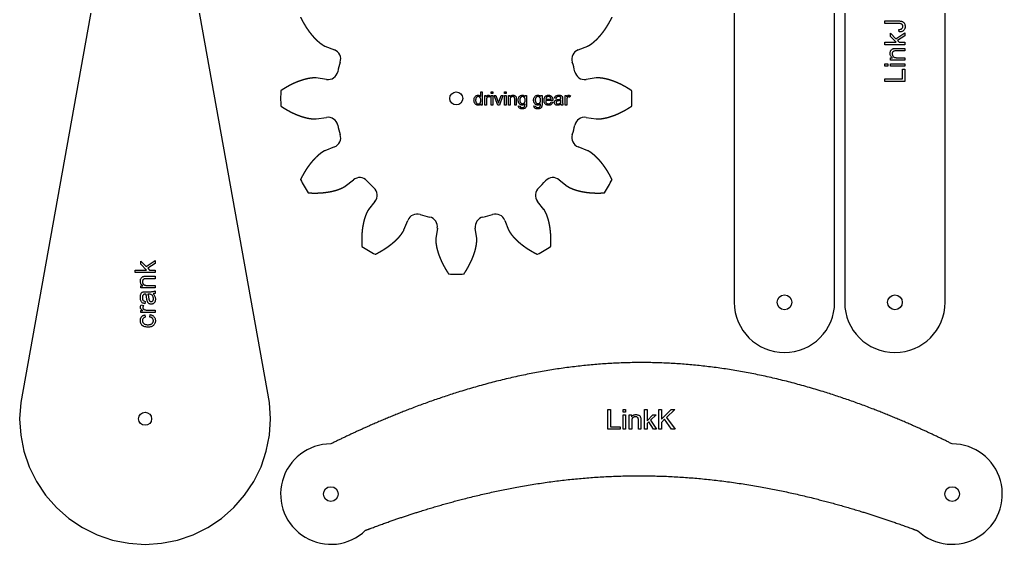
# Model space of a CAD drawing. Header units: millimetres. Extents: x 18 to 1165, y 18 to 1178.
# Drawn here: x 18 to 605, y 294 to 607 of the extents above; entities that cross this region are included whole.
import ezdxf

# ---------------------------------------------------------------- set-up
doc = ezdxf.new("R2010")
doc.units = ezdxf.units.MM
doc.layers.add('cut', color=5, linetype='Continuous', true_color=0x0000ff)
doc.layers.add('line engraving', color=1, linetype='Continuous', true_color=0xff0000)

msp = doc.modelspace()

# ---------------------------------------------------------------- linework, layer by layer
at = {"layer": 'cut', "color": 5, "true_color": 0x0000ff}
for p, q in [((200.42, 591.67), (206.14, 589.39)), ((351.86, 589.39), (357.58, 591.67)), ((201.41, 571.73), (195.31, 572.62)), ((362.69, 572.62), (356.59, 571.73)), ((195.31, 548.19), (201.41, 549.08)), ((356.59, 549.08), (362.69, 548.19)), ((206.14, 531.42), (200.42, 529.14)), ((357.58, 529.14), (351.86, 531.42)), ((212.64, 507.98), (217.47, 511.8)), ((340.53, 511.8), (345.36, 507.98)), ((230.39, 498.87), (226.58, 494.04)), ((331.42, 494.04), (327.61, 498.87)), ((247.74, 481.82), (250.01, 487.54)), ((267.67, 482.81), (266.78, 476.72)), ((291.22, 476.72), (290.33, 482.81)), ((307.99, 487.54), (310.26, 481.82))]:
    msp.add_line(p, q, dxfattribs=at)
for points in [[(445.17, 773.38), (445.17, 438.58, 1), (505.17, 438.58), (505.17, 773.38, 1)], [(511.17, 738.58), (511.17, 438.58, 1), (571.17, 438.58), (571.17, 738.58, 1)]]:
    msp.add_lwpolyline(points, format="xyb", close=True, dxfattribs=at)
msp.add_lwpolyline([(75, 693), (18.64, 378.79), (18, 369), (18.64, 359.21), (20.56, 349.59), (23.71, 340.3), (28.05, 331.5), (33.5, 323.34), (39.97, 315.97), (47.34, 309.5), (55.5, 304.05), (64.3, 299.71), (73.59, 296.56), (83.21, 294.64), (93, 294), (102.79, 294.64), (112.41, 296.56), (121.7, 299.71), (130.5, 304.05), (138.66, 309.5), (146.03, 315.97), (152.5, 323.34), (157.95, 331.5), (162.29, 340.3), (165.44, 349.59), (167.36, 359.21), (168, 369), (167.36, 378.79), (111, 693)], dxfattribs=at)
for centre, radius in [((279, 560.41), 3.9), ((475.17, 438.58), 4.4), ((541.17, 438.58), 4.4), ((93, 369), 3.9), ((204, 324), 4.4), ((575.4, 324), 4.4)]:
    msp.add_circle(centre, radius, dxfattribs=at)
for centre, radius, start, end in [((203.92, 583.82), 6, -17.31832, 68.30621), ((354.08, 583.82), 6, 111.69379, -162.68168), ((279, 560.41), 72.64, 162.68168, 167.31832), ((279, 560.41), 72.64, 12.68168, 17.31832), ((202.27, 577.67), 6, -98.30621, -12.68168), ((355.73, 577.67), 6, -167.31832, -81.69379), ((279, 560.41), 105, 177.50669, -177.50669), ((279, 560.41), 105, -2.49331, 2.49331), ((202.27, 543.14), 6, 12.68168, 98.30621), ((355.73, 543.14), 6, 81.69379, 167.31832), ((279, 560.41), 72.64, -167.31832, -162.68168), ((279, 560.41), 72.64, -17.31832, -12.68168), ((203.92, 536.99), 6, -68.30621, 17.31832), ((354.08, 536.99), 6, 162.68168, -111.69379), ((279, 560.41), 105, -152.49331, -147.50669), ((221.19, 507.09), 6, 42.68168, 128.30621), ((279, 560.41), 72.64, -137.31832, -132.68168), ((279, 560.41), 72.64, -47.31832, -42.68168), ((336.81, 507.09), 6, 51.69379, 137.31832), ((279, 560.41), 105, -32.49331, -27.50669), ((225.68, 502.59), 6, -38.30621, 47.31832), ((332.32, 502.59), 6, 132.68168, -141.69379), ((255.59, 485.33), 6, 72.68168, 158.30621), ((279, 560.41), 72.64, -107.31832, -102.68168), ((261.73, 483.68), 6, -8.30621, 77.31832), ((296.27, 483.68), 6, 102.68168, -171.69379), ((279, 560.41), 72.64, -77.31832, -72.68168), ((302.41, 485.33), 6, 21.69379, 107.31832), ((279, 560.41), 105, -122.49331, -117.50669), ((279, 560.41), 105, -62.49331, -57.50669), ((279, 560.41), 105, -92.49331, -87.50669), ((204, 324), 30, 90, -46.11126), ((575.4, 324), 30, -132.93898, 90)]:
    msp.add_arc(centre, radius, start, end, dxfattribs=at)
for points in [[(185.87, 608.9), (185.9, 608.84), (185.96, 608.71), (186.06, 608.52), (186.18, 608.27), (186.34, 607.96), (186.5, 607.65), (186.66, 607.34), (186.82, 607.04), (186.99, 606.73), (187.15, 606.43), (187.32, 606.13), (187.49, 605.83), (187.66, 605.53), (187.83, 605.23), (188, 604.94), (188.18, 604.64), (188.35, 604.35), (188.53, 604.06), (188.71, 603.77), (188.89, 603.48), (189.07, 603.2), (189.25, 602.91), (189.44, 602.63), (189.63, 602.35), (189.81, 602.07), (190, 601.8), (190.19, 601.52), (190.39, 601.25), (190.58, 600.98), (190.77, 600.71), (190.97, 600.44), (191.17, 600.18), (191.37, 599.91), (191.57, 599.65), (191.77, 599.39), (191.98, 599.13), (192.18, 598.88), (192.39, 598.63), (192.6, 598.37), (192.81, 598.13), (193.02, 597.88), (193.23, 597.63), (193.45, 597.39), (193.66, 597.15), (193.88, 596.91), (194.1, 596.68), (194.32, 596.45), (194.54, 596.22), (194.77, 595.99), (194.99, 595.76), (195.22, 595.54), (195.45, 595.32), (195.68, 595.1), (195.91, 594.89), (196.14, 594.68), (196.38, 594.47), (196.61, 594.26), (196.85, 594.06), (197.09, 593.86), (197.33, 593.66), (197.58, 593.47), (197.83, 593.28), (198.07, 593.1), (198.33, 592.92), (198.58, 592.75), (198.83, 592.57), (199.09, 592.4), (199.34, 592.23), (199.6, 592.07), (199.87, 591.92), (200.08, 591.81), (200.25, 591.74), (200.36, 591.69), (200.42, 591.67)], [(357.58, 591.67), (357.64, 591.69), (357.75, 591.74), (357.92, 591.81), (358.13, 591.92), (358.4, 592.07), (358.66, 592.23), (358.91, 592.4), (359.17, 592.57), (359.42, 592.75), (359.67, 592.92), (359.93, 593.1), (360.17, 593.28), (360.42, 593.47), (360.67, 593.66), (360.91, 593.86), (361.15, 594.06), (361.39, 594.26), (361.62, 594.47), (361.86, 594.68), (362.09, 594.89), (362.32, 595.1), (362.55, 595.32), (362.78, 595.54), (363.01, 595.76), (363.23, 595.99), (363.46, 596.22), (363.68, 596.45), (363.9, 596.68), (364.12, 596.91), (364.34, 597.15), (364.55, 597.39), (364.77, 597.63), (364.98, 597.88), (365.19, 598.13), (365.4, 598.37), (365.61, 598.63), (365.82, 598.88), (366.02, 599.13), (366.23, 599.39), (366.43, 599.65), (366.63, 599.91), (366.83, 600.18), (367.03, 600.44), (367.23, 600.71), (367.42, 600.98), (367.61, 601.25), (367.81, 601.52), (368, 601.8), (368.19, 602.07), (368.37, 602.35), (368.56, 602.63), (368.75, 602.91), (368.93, 603.2), (369.11, 603.48), (369.29, 603.77), (369.47, 604.06), (369.65, 604.35), (369.82, 604.64), (370, 604.94), (370.17, 605.23), (370.34, 605.53), (370.51, 605.83), (370.68, 606.13), (370.85, 606.43), (371.01, 606.73), (371.18, 607.04), (371.34, 607.34), (371.5, 607.65), (371.66, 607.96), (371.82, 608.27), (371.94, 608.52), (372.04, 608.71), (372.1, 608.84), (372.13, 608.9)], [(195.31, 572.62), (195.25, 572.63), (195.13, 572.65), (194.95, 572.66), (194.71, 572.68), (194.41, 572.68), (194.1, 572.67), (193.8, 572.65), (193.49, 572.63), (193.18, 572.61), (192.88, 572.58), (192.57, 572.55), (192.26, 572.52), (191.96, 572.48), (191.65, 572.44), (191.34, 572.39), (191.03, 572.33), (190.72, 572.28), (190.42, 572.22), (190.11, 572.15), (189.8, 572.09), (189.49, 572.02), (189.18, 571.95), (188.88, 571.87), (188.57, 571.79), (188.26, 571.71), (187.95, 571.62), (187.64, 571.53), (187.34, 571.44), (187.03, 571.35), (186.72, 571.25), (186.42, 571.15), (186.11, 571.05), (185.8, 570.94), (185.49, 570.84), (185.19, 570.72), (184.88, 570.61), (184.58, 570.5), (184.27, 570.38), (183.97, 570.26), (183.66, 570.13), (183.36, 570.01), (183.05, 569.88), (182.75, 569.75), (182.44, 569.61), (182.14, 569.48), (181.84, 569.34), (181.53, 569.2), (181.23, 569.06), (180.93, 568.91), (180.63, 568.77), (180.33, 568.62), (180.02, 568.46), (179.72, 568.31), (179.42, 568.15), (179.12, 568), (178.82, 567.83), (178.52, 567.67), (178.23, 567.51), (177.93, 567.34), (177.63, 567.17), (177.33, 567), (177.04, 566.82), (176.74, 566.65), (176.45, 566.47), (176.15, 566.29), (175.86, 566.11), (175.56, 565.92), (175.27, 565.74), (174.97, 565.55), (174.68, 565.36), (174.45, 565.21), (174.27, 565.09), (174.16, 565.01), (174.1, 564.97)], [(383.9, 564.97), (383.84, 565.01), (383.73, 565.09), (383.55, 565.21), (383.32, 565.36), (383.03, 565.55), (382.73, 565.74), (382.44, 565.92), (382.14, 566.11), (381.85, 566.29), (381.55, 566.47), (381.26, 566.65), (380.96, 566.82), (380.67, 567), (380.37, 567.17), (380.07, 567.34), (379.77, 567.51), (379.48, 567.67), (379.18, 567.83), (378.88, 568), (378.58, 568.15), (378.28, 568.31), (377.98, 568.46), (377.67, 568.62), (377.37, 568.77), (377.07, 568.91), (376.77, 569.06), (376.47, 569.2), (376.16, 569.34), (375.86, 569.48), (375.56, 569.61), (375.25, 569.75), (374.95, 569.88), (374.64, 570.01), (374.34, 570.13), (374.03, 570.26), (373.73, 570.38), (373.42, 570.5), (373.12, 570.61), (372.81, 570.72), (372.51, 570.84), (372.2, 570.94), (371.89, 571.05), (371.58, 571.15), (371.28, 571.25), (370.97, 571.35), (370.66, 571.44), (370.36, 571.53), (370.05, 571.62), (369.74, 571.71), (369.43, 571.79), (369.12, 571.87), (368.82, 571.95), (368.51, 572.02), (368.2, 572.09), (367.89, 572.15), (367.58, 572.22), (367.28, 572.28), (366.97, 572.33), (366.66, 572.39), (366.35, 572.44), (366.04, 572.48), (365.74, 572.52), (365.43, 572.55), (365.12, 572.58), (364.82, 572.61), (364.51, 572.63), (364.2, 572.65), (363.9, 572.67), (363.59, 572.68), (363.29, 572.68), (363.05, 572.66), (362.87, 572.65), (362.75, 572.63), (362.69, 572.62)], [(174.1, 555.84), (174.16, 555.8), (174.27, 555.72), (174.45, 555.6), (174.68, 555.45), (174.97, 555.26), (175.27, 555.07), (175.56, 554.89), (175.86, 554.7), (176.15, 554.52), (176.45, 554.34), (176.74, 554.16), (177.04, 553.99), (177.33, 553.81), (177.63, 553.64), (177.93, 553.47), (178.23, 553.3), (178.52, 553.14), (178.82, 552.98), (179.12, 552.82), (179.42, 552.66), (179.72, 552.5), (180.02, 552.35), (180.33, 552.19), (180.63, 552.04), (180.93, 551.9), (181.23, 551.75), (181.53, 551.61), (181.84, 551.47), (182.14, 551.33), (182.44, 551.2), (182.75, 551.06), (183.05, 550.93), (183.36, 550.8), (183.66, 550.68), (183.97, 550.55), (184.27, 550.43), (184.58, 550.31), (184.88, 550.2), (185.19, 550.09), (185.49, 549.98), (185.8, 549.87), (186.11, 549.76), (186.42, 549.66), (186.72, 549.56), (187.03, 549.46), (187.34, 549.37), (187.64, 549.28), (187.95, 549.19), (188.26, 549.1), (188.57, 549.02), (188.88, 548.94), (189.18, 548.87), (189.49, 548.79), (189.8, 548.72), (190.11, 548.66), (190.42, 548.59), (190.72, 548.53), (191.03, 548.48), (191.34, 548.42), (191.65, 548.37), (191.96, 548.33), (192.26, 548.29), (192.57, 548.26), (192.88, 548.23), (193.18, 548.2), (193.49, 548.18), (193.8, 548.16), (194.1, 548.14), (194.41, 548.13), (194.71, 548.13), (194.95, 548.15), (195.13, 548.16), (195.25, 548.18), (195.31, 548.19)], [(362.69, 548.19), (362.75, 548.18), (362.87, 548.16), (363.05, 548.15), (363.29, 548.13), (363.59, 548.13), (363.9, 548.14), (364.2, 548.16), (364.51, 548.18), (364.82, 548.2), (365.12, 548.23), (365.43, 548.26), (365.74, 548.29), (366.04, 548.33), (366.35, 548.37), (366.66, 548.42), (366.97, 548.48), (367.28, 548.53), (367.58, 548.59), (367.89, 548.66), (368.2, 548.72), (368.51, 548.79), (368.82, 548.87), (369.12, 548.94), (369.43, 549.02), (369.74, 549.1), (370.05, 549.19), (370.36, 549.28), (370.66, 549.37), (370.97, 549.46), (371.28, 549.56), (371.58, 549.66), (371.89, 549.76), (372.2, 549.87), (372.51, 549.98), (372.81, 550.09), (373.12, 550.2), (373.42, 550.31), (373.73, 550.43), (374.03, 550.55), (374.34, 550.68), (374.64, 550.8), (374.95, 550.93), (375.25, 551.06), (375.56, 551.2), (375.86, 551.33), (376.16, 551.47), (376.47, 551.61), (376.77, 551.75), (377.07, 551.9), (377.37, 552.04), (377.67, 552.19), (377.98, 552.35), (378.28, 552.5), (378.58, 552.66), (378.88, 552.82), (379.18, 552.98), (379.48, 553.14), (379.77, 553.3), (380.07, 553.47), (380.37, 553.64), (380.67, 553.81), (380.96, 553.99), (381.26, 554.16), (381.55, 554.34), (381.85, 554.52), (382.14, 554.7), (382.44, 554.89), (382.73, 555.07), (383.03, 555.26), (383.32, 555.45), (383.55, 555.6), (383.73, 555.72), (383.84, 555.8), (383.9, 555.84)], [(200.42, 529.14), (200.36, 529.12), (200.25, 529.07), (200.08, 529), (199.87, 528.89), (199.6, 528.74), (199.34, 528.58), (199.09, 528.41), (198.83, 528.24), (198.58, 528.06), (198.33, 527.89), (198.07, 527.71), (197.83, 527.53), (197.58, 527.34), (197.33, 527.15), (197.09, 526.95), (196.85, 526.75), (196.61, 526.55), (196.38, 526.34), (196.14, 526.13), (195.91, 525.92), (195.68, 525.71), (195.45, 525.49), (195.22, 525.27), (194.99, 525.05), (194.77, 524.82), (194.54, 524.59), (194.32, 524.36), (194.1, 524.13), (193.88, 523.9), (193.66, 523.66), (193.45, 523.42), (193.23, 523.18), (193.02, 522.93), (192.81, 522.69), (192.6, 522.44), (192.39, 522.19), (192.18, 521.93), (191.98, 521.68), (191.77, 521.42), (191.57, 521.16), (191.37, 520.9), (191.17, 520.63), (190.97, 520.37), (190.77, 520.1), (190.58, 519.83), (190.39, 519.56), (190.19, 519.29), (190, 519.01), (189.81, 518.74), (189.63, 518.46), (189.44, 518.18), (189.25, 517.9), (189.07, 517.61), (188.89, 517.33), (188.71, 517.04), (188.53, 516.75), (188.35, 516.46), (188.18, 516.17), (188, 515.87), (187.83, 515.58), (187.66, 515.28), (187.49, 514.98), (187.32, 514.68), (187.15, 514.38), (186.99, 514.08), (186.82, 513.77), (186.66, 513.47), (186.5, 513.16), (186.34, 512.85), (186.18, 512.54), (186.06, 512.29), (185.96, 512.1), (185.9, 511.97), (185.87, 511.91)], [(372.13, 511.91), (372.1, 511.97), (372.04, 512.1), (371.94, 512.29), (371.82, 512.54), (371.66, 512.85), (371.5, 513.16), (371.34, 513.47), (371.18, 513.77), (371.01, 514.08), (370.85, 514.38), (370.68, 514.68), (370.51, 514.98), (370.34, 515.28), (370.17, 515.58), (370, 515.87), (369.82, 516.17), (369.65, 516.46), (369.47, 516.75), (369.29, 517.04), (369.11, 517.33), (368.93, 517.61), (368.75, 517.9), (368.56, 518.18), (368.37, 518.46), (368.19, 518.74), (368, 519.01), (367.81, 519.29), (367.61, 519.56), (367.42, 519.83), (367.23, 520.1), (367.03, 520.37), (366.83, 520.63), (366.63, 520.9), (366.43, 521.16), (366.23, 521.42), (366.02, 521.68), (365.82, 521.93), (365.61, 522.19), (365.4, 522.44), (365.19, 522.69), (364.98, 522.93), (364.77, 523.18), (364.55, 523.42), (364.34, 523.66), (364.12, 523.9), (363.9, 524.13), (363.68, 524.36), (363.46, 524.59), (363.23, 524.82), (363.01, 525.05), (362.78, 525.27), (362.55, 525.49), (362.32, 525.71), (362.09, 525.92), (361.86, 526.13), (361.62, 526.34), (361.39, 526.55), (361.15, 526.75), (360.91, 526.95), (360.67, 527.15), (360.42, 527.34), (360.17, 527.53), (359.93, 527.71), (359.67, 527.89), (359.42, 528.06), (359.17, 528.24), (358.91, 528.41), (358.66, 528.58), (358.4, 528.74), (358.13, 528.89), (357.92, 529), (357.75, 529.07), (357.64, 529.12), (357.58, 529.14)], [(190.44, 504), (190.51, 503.99), (190.65, 503.99), (190.86, 503.97), (191.14, 503.96), (191.48, 503.94), (191.83, 503.92), (192.18, 503.91), (192.53, 503.89), (192.87, 503.88), (193.22, 503.88), (193.56, 503.87), (193.91, 503.86), (194.25, 503.86), (194.59, 503.86), (194.94, 503.86), (195.28, 503.87), (195.62, 503.87), (195.96, 503.88), (196.3, 503.89), (196.64, 503.91), (196.98, 503.92), (197.31, 503.94), (197.65, 503.96), (197.99, 503.98), (198.32, 504), (198.66, 504.03), (198.99, 504.05), (199.32, 504.08), (199.65, 504.12), (199.98, 504.15), (200.31, 504.19), (200.64, 504.23), (200.97, 504.27), (201.3, 504.31), (201.62, 504.36), (201.95, 504.4), (202.27, 504.46), (202.59, 504.51), (202.92, 504.56), (203.24, 504.62), (203.56, 504.68), (203.87, 504.74), (204.19, 504.81), (204.51, 504.87), (204.82, 504.94), (205.14, 505.02), (205.45, 505.09), (205.76, 505.17), (206.07, 505.25), (206.38, 505.33), (206.68, 505.41), (206.99, 505.5), (207.29, 505.59), (207.59, 505.69), (207.89, 505.79), (208.19, 505.88), (208.49, 505.99), (208.78, 506.09), (209.07, 506.2), (209.37, 506.31), (209.65, 506.43), (209.94, 506.54), (210.22, 506.67), (210.5, 506.8), (210.78, 506.93), (211.06, 507.06), (211.33, 507.2), (211.61, 507.34), (211.88, 507.48), (212.14, 507.63), (212.34, 507.76), (212.49, 507.87), (212.59, 507.94), (212.64, 507.98)], [(345.36, 507.98), (345.41, 507.94), (345.51, 507.87), (345.66, 507.76), (345.86, 507.63), (346.12, 507.48), (346.39, 507.34), (346.67, 507.2), (346.94, 507.06), (347.22, 506.93), (347.5, 506.8), (347.78, 506.67), (348.06, 506.54), (348.35, 506.43), (348.63, 506.31), (348.93, 506.2), (349.22, 506.09), (349.51, 505.99), (349.81, 505.88), (350.11, 505.79), (350.41, 505.69), (350.71, 505.59), (351.01, 505.5), (351.32, 505.41), (351.62, 505.33), (351.93, 505.25), (352.24, 505.17), (352.55, 505.09), (352.86, 505.02), (353.18, 504.94), (353.49, 504.87), (353.81, 504.81), (354.13, 504.74), (354.44, 504.68), (354.76, 504.62), (355.08, 504.56), (355.41, 504.51), (355.73, 504.46), (356.05, 504.4), (356.38, 504.36), (356.7, 504.31), (357.03, 504.27), (357.36, 504.23), (357.69, 504.19), (358.02, 504.15), (358.35, 504.12), (358.68, 504.08), (359.01, 504.05), (359.34, 504.03), (359.68, 504), (360.01, 503.98), (360.35, 503.96), (360.69, 503.94), (361.02, 503.92), (361.36, 503.91), (361.7, 503.89), (362.04, 503.88), (362.38, 503.87), (362.72, 503.87), (363.06, 503.86), (363.41, 503.86), (363.75, 503.86), (364.09, 503.86), (364.44, 503.87), (364.78, 503.88), (365.13, 503.88), (365.47, 503.89), (365.82, 503.91), (366.17, 503.92), (366.52, 503.94), (366.86, 503.96), (367.14, 503.97), (367.35, 503.99), (367.49, 503.99), (367.56, 504)], [(226.58, 494.04), (226.54, 493.99), (226.47, 493.9), (226.36, 493.75), (226.23, 493.54), (226.07, 493.28), (225.93, 493.01), (225.79, 492.74), (225.66, 492.46), (225.52, 492.19), (225.39, 491.91), (225.26, 491.63), (225.14, 491.35), (225.02, 491.06), (224.9, 490.77), (224.79, 490.48), (224.69, 490.19), (224.58, 489.89), (224.48, 489.59), (224.38, 489.3), (224.28, 489), (224.19, 488.7), (224.1, 488.39), (224.01, 488.09), (223.92, 487.78), (223.84, 487.47), (223.76, 487.16), (223.69, 486.85), (223.61, 486.54), (223.54, 486.23), (223.47, 485.91), (223.4, 485.6), (223.34, 485.28), (223.27, 484.96), (223.21, 484.64), (223.16, 484.32), (223.1, 484), (223.05, 483.68), (223, 483.35), (222.95, 483.03), (222.91, 482.7), (222.86, 482.38), (222.82, 482.05), (222.78, 481.72), (222.75, 481.39), (222.71, 481.06), (222.68, 480.73), (222.65, 480.39), (222.62, 480.06), (222.6, 479.73), (222.57, 479.39), (222.55, 479.06), (222.53, 478.72), (222.52, 478.38), (222.5, 478.04), (222.49, 477.7), (222.48, 477.36), (222.47, 477.02), (222.46, 476.68), (222.46, 476.34), (222.46, 476), (222.46, 475.66), (222.46, 475.31), (222.46, 474.97), (222.47, 474.62), (222.48, 474.28), (222.49, 473.93), (222.5, 473.58), (222.52, 473.24), (222.53, 472.89), (222.55, 472.54), (222.57, 472.26), (222.58, 472.05), (222.59, 471.91), (222.59, 471.84)], [(335.41, 471.84), (335.41, 471.91), (335.42, 472.05), (335.43, 472.26), (335.45, 472.54), (335.47, 472.89), (335.48, 473.24), (335.5, 473.58), (335.51, 473.93), (335.52, 474.28), (335.53, 474.62), (335.54, 474.97), (335.54, 475.31), (335.54, 475.66), (335.54, 476), (335.54, 476.34), (335.54, 476.68), (335.53, 477.02), (335.52, 477.36), (335.51, 477.7), (335.5, 478.04), (335.48, 478.38), (335.47, 478.72), (335.45, 479.06), (335.43, 479.39), (335.4, 479.73), (335.38, 480.06), (335.35, 480.39), (335.32, 480.73), (335.29, 481.06), (335.25, 481.39), (335.22, 481.72), (335.18, 482.05), (335.14, 482.38), (335.09, 482.7), (335.05, 483.03), (335, 483.35), (334.95, 483.68), (334.9, 484), (334.84, 484.32), (334.79, 484.64), (334.73, 484.96), (334.66, 485.28), (334.6, 485.6), (334.53, 485.91), (334.46, 486.23), (334.39, 486.54), (334.31, 486.85), (334.24, 487.16), (334.16, 487.47), (334.08, 487.78), (333.99, 488.09), (333.9, 488.39), (333.81, 488.7), (333.72, 489), (333.62, 489.3), (333.52, 489.59), (333.42, 489.89), (333.31, 490.19), (333.21, 490.48), (333.1, 490.77), (332.98, 491.06), (332.86, 491.35), (332.74, 491.63), (332.61, 491.91), (332.48, 492.19), (332.34, 492.46), (332.21, 492.74), (332.07, 493.01), (331.93, 493.28), (331.77, 493.54), (331.64, 493.75), (331.53, 493.9), (331.46, 493.99), (331.42, 494.04)], [(230.51, 467.27), (230.57, 467.31), (230.69, 467.37), (230.88, 467.46), (231.13, 467.59), (231.44, 467.74), (231.75, 467.9), (232.06, 468.07), (232.37, 468.23), (232.67, 468.39), (232.98, 468.56), (233.28, 468.72), (233.58, 468.89), (233.88, 469.06), (234.17, 469.23), (234.47, 469.41), (234.76, 469.58), (235.06, 469.76), (235.35, 469.94), (235.63, 470.11), (235.92, 470.29), (236.21, 470.48), (236.49, 470.66), (236.77, 470.84), (237.05, 471.03), (237.33, 471.22), (237.61, 471.41), (237.88, 471.6), (238.16, 471.79), (238.43, 471.98), (238.7, 472.18), (238.96, 472.38), (239.23, 472.57), (239.49, 472.77), (239.75, 472.97), (240.01, 473.18), (240.27, 473.38), (240.53, 473.59), (240.78, 473.79), (241.03, 474), (241.28, 474.21), (241.53, 474.42), (241.77, 474.64), (242.01, 474.85), (242.25, 475.07), (242.49, 475.29), (242.73, 475.5), (242.96, 475.73), (243.19, 475.95), (243.42, 476.17), (243.64, 476.4), (243.87, 476.62), (244.09, 476.85), (244.3, 477.08), (244.52, 477.31), (244.73, 477.55), (244.94, 477.78), (245.14, 478.02), (245.35, 478.26), (245.55, 478.5), (245.74, 478.74), (245.94, 478.98), (246.12, 479.23), (246.31, 479.48), (246.48, 479.73), (246.66, 479.98), (246.83, 480.24), (247, 480.49), (247.17, 480.75), (247.33, 481.01), (247.48, 481.27), (247.59, 481.49), (247.67, 481.65), (247.72, 481.77), (247.74, 481.82)], [(310.26, 481.82), (310.28, 481.77), (310.33, 481.65), (310.41, 481.49), (310.52, 481.27), (310.67, 481.01), (310.83, 480.75), (311, 480.49), (311.17, 480.24), (311.34, 479.98), (311.52, 479.73), (311.69, 479.48), (311.88, 479.23), (312.06, 478.98), (312.26, 478.74), (312.45, 478.5), (312.65, 478.26), (312.86, 478.02), (313.06, 477.78), (313.27, 477.55), (313.48, 477.31), (313.7, 477.08), (313.91, 476.85), (314.13, 476.62), (314.36, 476.4), (314.58, 476.17), (314.81, 475.95), (315.04, 475.73), (315.27, 475.5), (315.51, 475.29), (315.75, 475.07), (315.99, 474.85), (316.23, 474.64), (316.47, 474.42), (316.72, 474.21), (316.97, 474), (317.22, 473.79), (317.47, 473.59), (317.73, 473.38), (317.99, 473.18), (318.25, 472.97), (318.51, 472.77), (318.77, 472.57), (319.04, 472.38), (319.3, 472.18), (319.57, 471.98), (319.84, 471.79), (320.12, 471.6), (320.39, 471.41), (320.67, 471.22), (320.95, 471.03), (321.23, 470.84), (321.51, 470.66), (321.79, 470.48), (322.08, 470.29), (322.37, 470.11), (322.65, 469.94), (322.94, 469.76), (323.24, 469.58), (323.53, 469.41), (323.83, 469.23), (324.12, 469.06), (324.42, 468.89), (324.72, 468.72), (325.02, 468.56), (325.33, 468.39), (325.63, 468.23), (325.94, 468.07), (326.25, 467.9), (326.56, 467.74), (326.87, 467.59), (327.12, 467.46), (327.31, 467.37), (327.43, 467.31), (327.49, 467.27)], [(266.78, 476.72), (266.77, 476.66), (266.76, 476.54), (266.74, 476.36), (266.73, 476.12), (266.73, 475.81), (266.74, 475.51), (266.75, 475.2), (266.77, 474.89), (266.8, 474.59), (266.82, 474.28), (266.85, 473.97), (266.89, 473.67), (266.92, 473.36), (266.97, 473.05), (267.02, 472.74), (267.07, 472.44), (267.13, 472.13), (267.19, 471.82), (267.25, 471.51), (267.32, 471.2), (267.39, 470.9), (267.46, 470.59), (267.54, 470.28), (267.62, 469.97), (267.7, 469.67), (267.78, 469.36), (267.87, 469.05), (267.96, 468.74), (268.06, 468.43), (268.15, 468.13), (268.25, 467.82), (268.36, 467.51), (268.46, 467.21), (268.57, 466.9), (268.68, 466.59), (268.79, 466.29), (268.91, 465.98), (269.03, 465.68), (269.15, 465.37), (269.27, 465.07), (269.4, 464.76), (269.53, 464.46), (269.66, 464.15), (269.79, 463.85), (269.93, 463.54), (270.06, 463.24), (270.2, 462.94), (270.35, 462.64), (270.49, 462.33), (270.64, 462.03), (270.79, 461.73), (270.94, 461.43), (271.1, 461.13), (271.25, 460.83), (271.41, 460.53), (271.57, 460.23), (271.73, 459.93), (271.9, 459.63), (272.07, 459.33), (272.24, 459.04), (272.41, 458.74), (272.58, 458.44), (272.76, 458.15), (272.93, 457.85), (273.11, 457.56), (273.3, 457.26), (273.48, 456.97), (273.67, 456.67), (273.86, 456.38), (274.05, 456.09), (274.2, 455.85), (274.32, 455.68), (274.39, 455.56), (274.43, 455.5)], [(283.57, 455.5), (283.61, 455.56), (283.68, 455.68), (283.8, 455.85), (283.95, 456.09), (284.14, 456.38), (284.33, 456.67), (284.52, 456.97), (284.7, 457.26), (284.89, 457.56), (285.07, 457.85), (285.24, 458.15), (285.42, 458.44), (285.59, 458.74), (285.76, 459.04), (285.93, 459.33), (286.1, 459.63), (286.27, 459.93), (286.43, 460.23), (286.59, 460.53), (286.75, 460.83), (286.9, 461.13), (287.06, 461.43), (287.21, 461.73), (287.36, 462.03), (287.51, 462.33), (287.65, 462.64), (287.8, 462.94), (287.94, 463.24), (288.07, 463.54), (288.21, 463.85), (288.34, 464.15), (288.47, 464.46), (288.6, 464.76), (288.73, 465.07), (288.85, 465.37), (288.97, 465.68), (289.09, 465.98), (289.21, 466.29), (289.32, 466.59), (289.43, 466.9), (289.54, 467.21), (289.64, 467.51), (289.75, 467.82), (289.85, 468.13), (289.94, 468.43), (290.04, 468.74), (290.13, 469.05), (290.22, 469.36), (290.3, 469.67), (290.38, 469.97), (290.46, 470.28), (290.54, 470.59), (290.61, 470.9), (290.68, 471.2), (290.75, 471.51), (290.81, 471.82), (290.87, 472.13), (290.93, 472.44), (290.98, 472.74), (291.03, 473.05), (291.08, 473.36), (291.11, 473.67), (291.15, 473.97), (291.18, 474.28), (291.2, 474.59), (291.23, 474.89), (291.25, 475.2), (291.26, 475.51), (291.27, 475.81), (291.27, 476.12), (291.26, 476.36), (291.24, 476.54), (291.23, 476.66), (291.22, 476.72)], [(575.4, 354), (567.97, 357.69), (553.12, 364.73), (530.83, 374.34), (501.12, 385.19), (463.98, 395.25), (426.84, 401.51), (389.7, 403.65), (352.56, 401.51), (315.42, 395.25), (278.28, 385.19), (248.57, 374.34), (226.29, 364.73), (211.43, 357.69), (204, 354)]]:
    msp.add_open_spline(points, degree=5, dxfattribs=at)
msp.add_open_spline([(224.8, 302.38), (227.99, 303.6), (238.52, 307.53), (256.42, 313.73), (281.71, 321.3), (314.42, 328.82), (351.41, 334.09), (388.5, 335.87), (425.69, 334.04), (462.99, 328.75), (496.3, 321.19), (522.19, 313.57), (540.61, 307.31), (551.54, 303.32), (554.97, 302.04)], degree=5, knots=[-0.9433543, -0.9433543, -0.9433543, -0.9433543, -0.9433543, -0.9433543, -0.9, -0.8, -0.7, -0.6, -0.5, -0.4, -0.3, -0.2, -0.1, -0.0544049, -0.0544049, -0.0544049, -0.0544049, -0.0544049, -0.0544049], dxfattribs=at)
at = {"layer": 'line engraving', "color": 1, "true_color": 0xff0000}
for points in [[(543.73, 600.15), (543.54, 601.57), (543.86, 601.59), (544.16, 601.62), (544.44, 601.67), (544.68, 601.72), (544.9, 601.79), (545.09, 601.88), (545.26, 601.97), (545.4, 602.08), (545.62, 602.33), (545.78, 602.62), (545.87, 602.95), (545.9, 603.33), (545.88, 603.62), (545.83, 603.88), (545.75, 604.13), (545.63, 604.35), (545.48, 604.55), (545.31, 604.71), (545.11, 604.84), (544.89, 604.94), (544.63, 605.01), (544.29, 605.06), (543.88, 605.09), (543.41, 605.1), (535.24, 605.1), (535.24, 606.67), (543.32, 606.67), (543.68, 606.67), (544.02, 606.65), (544.34, 606.62), (544.64, 606.58), (544.92, 606.53), (545.17, 606.47), (545.41, 606.4), (545.63, 606.31), (546.01, 606.11), (546.35, 605.85), (546.63, 605.54), (546.87, 605.17), (547.06, 604.76), (547.19, 604.32), (547.27, 603.85), (547.3, 603.34), (547.29, 602.96), (547.24, 602.6), (547.17, 602.27), (547.08, 601.96), (546.95, 601.67), (546.79, 601.41), (546.61, 601.17), (546.4, 600.95), (546.16, 600.76), (545.9, 600.59), (545.61, 600.45), (545.29, 600.34), (544.94, 600.25), (544.56, 600.19), (544.16, 600.16), (543.73, 600.15)], [(547.1, 592.49), (535.24, 592.49), (535.24, 593.95), (542, 593.95), (538.51, 597.39), (538.51, 599.28), (541.69, 595.99), (547.1, 599.61), (547.1, 597.81), (542.71, 594.97), (543.69, 593.95), (547.1, 593.95), (547.1, 592.49)], [(547.1, 583.27), (538.51, 583.27), (538.51, 584.58), (539.73, 584.58), (539.4, 584.83), (539.11, 585.11), (538.87, 585.41), (538.67, 585.74), (538.51, 586.09), (538.4, 586.47), (538.33, 586.88), (538.31, 587.31), (538.33, 587.69), (538.38, 588.06), (538.47, 588.41), (538.59, 588.74), (538.74, 589.05), (538.91, 589.31), (539.11, 589.53), (539.32, 589.72), (539.56, 589.87), (539.82, 589.99), (540.1, 590.09), (540.4, 590.17), (540.64, 590.2), (540.96, 590.23), (541.35, 590.25), (541.82, 590.25), (547.1, 590.25), (547.1, 588.79), (541.87, 588.79), (541.45, 588.78), (541.09, 588.75), (540.79, 588.7), (540.54, 588.62), (540.33, 588.52), (540.14, 588.39), (539.98, 588.22), (539.84, 588.02), (539.72, 587.8), (539.64, 587.55), (539.59, 587.29), (539.57, 587.01), (539.58, 586.78), (539.61, 586.56), (539.66, 586.34), (539.72, 586.14), (539.81, 585.94), (539.91, 585.75), (540.03, 585.57), (540.16, 585.4), (540.33, 585.24), (540.53, 585.11), (540.76, 584.99), (541.02, 584.89), (541.32, 584.82), (541.65, 584.77), (542.01, 584.74), (542.41, 584.73), (547.1, 584.73), (547.1, 583.27)], [(536.91, 579.6), (535.24, 579.6), (535.24, 581.05), (536.91, 581.05), (536.91, 579.6)], [(547.1, 570.5), (535.24, 570.5), (535.24, 572.07), (545.7, 572.07), (545.7, 577.91), (547.1, 577.91), (547.1, 570.5)], [(547.1, 579.6), (538.51, 579.6), (538.51, 581.05), (547.1, 581.05), (547.1, 579.6)], [(293.65, 556.44), (293.65, 557.17), (293.51, 556.97), (293.35, 556.79), (293.17, 556.65), (292.98, 556.53), (292.77, 556.43), (292.54, 556.37), (292.3, 556.33), (292.05, 556.31), (291.71, 556.34), (291.39, 556.41), (291.08, 556.53), (290.78, 556.69), (290.51, 556.9), (290.27, 557.15), (290.07, 557.43), (289.89, 557.75), (289.75, 558.1), (289.65, 558.48), (289.6, 558.88), (289.58, 559.31), (289.59, 559.73), (289.65, 560.13), (289.74, 560.51), (289.86, 560.87), (290.02, 561.2), (290.22, 561.49), (290.45, 561.73), (290.72, 561.94), (291.02, 562.1), (291.33, 562.22), (291.66, 562.29), (292, 562.31), (292.25, 562.3), (292.49, 562.26), (292.72, 562.19), (292.93, 562.09), (293.12, 561.98), (293.29, 561.84), (293.45, 561.69), (293.59, 561.52), (293.59, 564.37), (294.55, 564.37), (294.55, 556.44), (293.65, 556.44)], [(299.77, 563.25), (299.77, 564.37), (300.75, 564.37), (300.75, 563.25), (299.77, 563.25)], [(307.76, 563.25), (307.76, 564.37), (308.74, 564.37), (308.74, 563.25), (307.76, 563.25)], [(290.58, 559.31), (290.58, 559.04), (290.6, 558.79), (290.64, 558.56), (290.69, 558.35), (290.76, 558.15), (290.84, 557.97), (290.93, 557.81), (291.04, 557.66), (291.28, 557.42), (291.55, 557.25), (291.83, 557.15), (292.14, 557.11), (292.44, 557.15), (292.73, 557.24), (292.99, 557.41), (293.22, 557.64), (293.33, 557.77), (293.42, 557.93), (293.49, 558.1), (293.55, 558.29), (293.6, 558.5), (293.64, 558.73), (293.66, 558.97), (293.67, 559.23), (293.66, 559.51), (293.64, 559.78), (293.6, 560.02), (293.55, 560.25), (293.49, 560.45), (293.41, 560.64), (293.32, 560.81), (293.21, 560.96), (292.97, 561.2), (292.71, 561.37), (292.41, 561.47), (292.09, 561.51), (291.78, 561.47), (291.5, 561.38), (291.24, 561.21), (291.01, 560.98), (290.91, 560.84), (290.82, 560.68), (290.75, 560.49), (290.68, 560.3), (290.64, 560.08), (290.6, 559.84), (290.58, 559.58), (290.58, 559.31)], [(296.07, 556.44), (296.07, 562.18), (296.95, 562.18), (296.95, 561.31), (297.11, 561.59), (297.27, 561.82), (297.42, 561.99), (297.57, 562.12), (297.71, 562.2), (297.86, 562.26), (298.02, 562.3), (298.19, 562.31), (298.44, 562.29), (298.69, 562.23), (298.94, 562.14), (299.19, 562), (298.85, 561.1), (298.68, 561.19), (298.5, 561.25), (298.32, 561.29), (298.14, 561.31), (297.99, 561.3), (297.84, 561.26), (297.7, 561.2), (297.57, 561.12), (297.45, 561.01), (297.35, 560.89), (297.27, 560.74), (297.21, 560.58), (297.13, 560.32), (297.08, 560.04), (297.05, 559.75), (297.04, 559.45), (297.04, 556.44), (296.07, 556.44)], [(299.77, 556.44), (299.77, 562.18), (300.75, 562.18), (300.75, 556.44), (299.77, 556.44)], [(303.82, 556.44), (301.64, 562.18), (302.66, 562.18), (303.9, 558.75), (303.99, 558.47), (304.09, 558.18), (304.18, 557.89), (304.26, 557.59), (304.33, 557.83), (304.42, 558.09), (304.52, 558.37), (304.63, 558.68), (305.9, 562.18), (306.9, 562.18), (304.73, 556.44), (303.82, 556.44)], [(307.76, 556.44), (307.76, 562.18), (308.74, 562.18), (308.74, 556.44), (307.76, 556.44)], [(310.22, 556.44), (310.22, 562.18), (311.09, 562.18), (311.09, 561.37), (311.26, 561.59), (311.44, 561.78), (311.65, 561.94), (311.87, 562.08), (312.1, 562.18), (312.36, 562.25), (312.63, 562.3), (312.92, 562.31), (313.17, 562.3), (313.42, 562.27), (313.65, 562.21), (313.87, 562.13), (314.08, 562.03), (314.25, 561.91), (314.4, 561.78), (314.52, 561.64), (314.62, 561.48), (314.71, 561.31), (314.78, 561.12), (314.83, 560.92), (314.85, 560.76), (314.87, 560.55), (314.88, 560.29), (314.88, 559.97), (314.88, 556.44), (313.91, 556.44), (313.91, 559.94), (313.9, 560.21), (313.88, 560.45), (313.84, 560.66), (313.8, 560.82), (313.73, 560.96), (313.64, 561.09), (313.53, 561.2), (313.39, 561.29), (313.24, 561.37), (313.08, 561.43), (312.9, 561.46), (312.71, 561.47), (312.41, 561.45), (312.14, 561.37), (311.88, 561.25), (311.64, 561.08), (311.54, 560.97), (311.44, 560.83), (311.37, 560.68), (311.3, 560.5), (311.25, 560.31), (311.22, 560.09), (311.2, 559.84), (311.19, 559.58), (311.19, 556.44), (310.22, 556.44)], [(316.19, 555.97), (317.14, 555.83), (317.18, 555.62), (317.25, 555.45), (317.35, 555.31), (317.47, 555.19), (317.67, 555.07), (317.9, 554.99), (318.16, 554.94), (318.46, 554.92), (318.78, 554.94), (319.06, 554.99), (319.3, 555.07), (319.5, 555.19), (319.67, 555.34), (319.81, 555.51), (319.92, 555.72), (320, 555.95), (320.02, 556.03), (320.03, 556.14), (320.04, 556.26), (320.05, 556.41), (320.06, 556.57), (320.07, 556.76), (320.07, 556.97), (320.07, 557.2), (319.9, 557.02), (319.73, 556.87), (319.55, 556.74), (319.35, 556.63), (319.15, 556.55), (318.94, 556.49), (318.71, 556.46), (318.48, 556.44), (318.19, 556.46), (317.92, 556.5), (317.67, 556.56), (317.43, 556.66), (317.21, 556.78), (317.01, 556.92), (316.82, 557.1), (316.65, 557.3), (316.5, 557.52), (316.36, 557.75), (316.25, 557.99), (316.16, 558.24), (316.09, 558.5), (316.04, 558.77), (316.01, 559.05), (316, 559.35), (316.02, 559.75), (316.07, 560.14), (316.17, 560.51), (316.3, 560.86), (316.46, 561.19), (316.66, 561.48), (316.89, 561.73), (317.16, 561.93), (317.45, 562.1), (317.77, 562.22), (318.12, 562.29), (318.49, 562.31), (318.73, 562.3), (318.97, 562.26), (319.2, 562.2), (319.41, 562.11), (319.62, 561.99), (319.81, 561.85), (319.99, 561.68), (320.16, 561.49), (320.16, 562.18), (321.06, 562.18), (321.06, 557.22), (321.05, 556.9), (321.04, 556.6), (321.02, 556.33), (320.99, 556.08), (320.95, 555.85), (320.9, 555.65), (320.85, 555.48), (320.79, 555.32), (320.63, 555.06), (320.43, 554.82), (320.2, 554.62), (319.92, 554.44), (319.61, 554.3), (319.26, 554.2), (318.88, 554.14), (318.46, 554.12), (317.98, 554.14), (317.54, 554.23), (317.15, 554.38), (316.81, 554.58), (316.66, 554.7), (316.53, 554.84), (316.42, 554.99), (316.34, 555.16), (316.27, 555.34), (316.22, 555.53), (316.2, 555.74), (316.19, 555.97)], [(317, 559.42), (317.01, 559.14), (317.03, 558.89), (317.06, 558.66), (317.11, 558.44), (317.17, 558.24), (317.25, 558.07), (317.34, 557.91), (317.45, 557.77), (317.69, 557.54), (317.95, 557.38), (318.25, 557.28), (318.57, 557.25), (318.89, 557.28), (319.19, 557.38), (319.46, 557.54), (319.7, 557.77), (319.8, 557.9), (319.89, 558.06), (319.97, 558.23), (320.04, 558.43), (320.09, 558.64), (320.12, 558.87), (320.14, 559.12), (320.15, 559.38), (320.14, 559.64), (320.12, 559.88), (320.08, 560.1), (320.03, 560.31), (319.97, 560.5), (319.89, 560.67), (319.79, 560.83), (319.68, 560.97), (319.44, 561.21), (319.17, 561.37), (318.87, 561.47), (318.56, 561.51), (318.24, 561.47), (317.96, 561.38), (317.69, 561.21), (317.45, 560.98), (317.35, 560.84), (317.26, 560.69), (317.18, 560.51), (317.11, 560.33), (317.06, 560.12), (317.03, 559.9), (317.01, 559.67), (317, 559.42)], [(325.42, 555.97), (326.37, 555.83), (326.41, 555.62), (326.48, 555.45), (326.58, 555.31), (326.7, 555.19), (326.9, 555.07), (327.13, 554.99), (327.39, 554.94), (327.69, 554.92), (328.01, 554.94), (328.29, 554.99), (328.53, 555.07), (328.73, 555.19), (328.9, 555.34), (329.04, 555.51), (329.15, 555.72), (329.23, 555.95), (329.25, 556.03), (329.26, 556.14), (329.27, 556.26), (329.28, 556.41), (329.29, 556.57), (329.3, 556.76), (329.3, 556.97), (329.3, 557.2), (329.13, 557.02), (328.96, 556.87), (328.78, 556.74), (328.58, 556.63), (328.38, 556.55), (328.17, 556.49), (327.94, 556.46), (327.71, 556.44), (327.42, 556.46), (327.15, 556.5), (326.9, 556.56), (326.66, 556.66), (326.44, 556.78), (326.24, 556.92), (326.05, 557.1), (325.88, 557.3), (325.73, 557.52), (325.59, 557.75), (325.48, 557.99), (325.39, 558.24), (325.32, 558.5), (325.27, 558.77), (325.24, 559.05), (325.23, 559.35), (325.25, 559.75), (325.3, 560.14), (325.4, 560.51), (325.53, 560.86), (325.69, 561.19), (325.89, 561.48), (326.12, 561.73), (326.39, 561.93), (326.68, 562.1), (327, 562.22), (327.35, 562.29), (327.72, 562.31), (327.96, 562.3), (328.2, 562.26), (328.43, 562.2), (328.64, 562.11), (328.85, 561.99), (329.04, 561.85), (329.22, 561.68), (329.39, 561.49), (329.39, 562.18), (330.29, 562.18), (330.29, 557.22), (330.28, 556.9), (330.27, 556.6), (330.25, 556.33), (330.22, 556.08), (330.18, 555.85), (330.13, 555.65), (330.08, 555.48), (330.01, 555.32), (329.86, 555.06), (329.66, 554.82), (329.43, 554.62), (329.15, 554.44), (328.84, 554.3), (328.49, 554.2), (328.11, 554.14), (327.69, 554.12), (327.21, 554.14), (326.77, 554.23), (326.38, 554.38), (326.03, 554.58), (325.89, 554.7), (325.76, 554.84), (325.65, 554.99), (325.57, 555.16), (325.5, 555.34), (325.45, 555.53), (325.43, 555.74), (325.42, 555.97)], [(326.23, 559.42), (326.24, 559.14), (326.26, 558.89), (326.29, 558.66), (326.34, 558.44), (326.4, 558.24), (326.48, 558.07), (326.57, 557.91), (326.68, 557.77), (326.92, 557.54), (327.18, 557.38), (327.48, 557.28), (327.8, 557.25), (328.12, 557.28), (328.42, 557.38), (328.69, 557.54), (328.93, 557.77), (329.03, 557.9), (329.12, 558.06), (329.2, 558.23), (329.27, 558.43), (329.32, 558.64), (329.35, 558.87), (329.37, 559.12), (329.38, 559.38), (329.37, 559.64), (329.35, 559.88), (329.31, 560.1), (329.26, 560.31), (329.2, 560.5), (329.12, 560.67), (329.02, 560.83), (328.91, 560.97), (328.67, 561.21), (328.4, 561.37), (328.1, 561.47), (327.79, 561.51), (327.47, 561.47), (327.19, 561.38), (326.92, 561.21), (326.68, 560.98), (326.58, 560.84), (326.48, 560.69), (326.41, 560.51), (326.34, 560.33), (326.29, 560.12), (326.26, 559.9), (326.24, 559.67), (326.23, 559.42)], [(335.69, 558.29), (336.69, 558.17), (336.55, 557.75), (336.35, 557.39), (336.11, 557.07), (335.81, 556.8), (335.47, 556.59), (335.08, 556.44), (334.64, 556.35), (334.17, 556.31), (333.86, 556.33), (333.57, 556.36), (333.3, 556.42), (333.04, 556.51), (332.8, 556.62), (332.57, 556.75), (332.36, 556.91), (332.17, 557.09), (332, 557.29), (331.85, 557.52), (331.72, 557.76), (331.62, 558.02), (331.54, 558.3), (331.48, 558.6), (331.44, 558.92), (331.43, 559.27), (331.44, 559.62), (331.48, 559.95), (331.54, 560.26), (331.62, 560.55), (331.72, 560.82), (331.85, 561.07), (332, 561.3), (332.18, 561.51), (332.37, 561.7), (332.58, 561.86), (332.8, 562), (333.04, 562.11), (333.28, 562.2), (333.55, 562.26), (333.82, 562.3), (334.11, 562.31), (334.39, 562.3), (334.66, 562.26), (334.92, 562.2), (335.16, 562.12), (335.39, 562.01), (335.6, 561.87), (335.8, 561.71), (335.99, 561.53), (336.16, 561.32), (336.31, 561.1), (336.44, 560.85), (336.54, 560.59), (336.62, 560.3), (336.68, 560), (336.71, 559.67), (336.72, 559.32), (336.72, 559.28), (336.72, 559.22), (336.72, 559.15), (336.72, 559.07), (332.44, 559.07), (332.49, 558.62), (332.6, 558.23), (332.76, 557.9), (332.97, 557.62), (333.23, 557.4), (333.51, 557.24), (333.83, 557.15), (334.17, 557.11), (334.43, 557.13), (334.67, 557.18), (334.89, 557.27), (335.09, 557.4), (335.27, 557.56), (335.43, 557.76), (335.57, 558.01), (335.69, 558.29)], [(332.49, 559.86), (335.7, 559.86), (335.65, 560.2), (335.57, 560.5), (335.47, 560.75), (335.33, 560.95), (335.08, 561.2), (334.8, 561.37), (334.48, 561.48), (334.12, 561.51), (333.8, 561.48), (333.51, 561.4), (333.24, 561.26), (333, 561.06), (332.79, 560.82), (332.64, 560.54), (332.54, 560.22), (332.49, 559.86)], [(341.66, 557.15), (341.39, 556.94), (341.13, 556.76), (340.87, 556.62), (340.62, 556.5), (340.36, 556.42), (340.1, 556.36), (339.83, 556.33), (339.54, 556.31), (339.1, 556.34), (338.71, 556.43), (338.37, 556.57), (338.09, 556.78), (337.87, 557.02), (337.71, 557.3), (337.61, 557.61), (337.58, 557.96), (337.59, 558.16), (337.63, 558.36), (337.69, 558.55), (337.77, 558.73), (337.88, 558.89), (338, 559.04), (338.13, 559.17), (338.28, 559.29), (338.44, 559.39), (338.61, 559.47), (338.79, 559.55), (338.98, 559.61), (339.14, 559.64), (339.34, 559.68), (339.57, 559.72), (339.84, 559.75), (340.39, 559.83), (340.86, 559.91), (341.26, 559.99), (341.58, 560.09), (341.58, 560.18), (341.58, 560.25), (341.58, 560.3), (341.58, 560.34), (341.56, 560.62), (341.51, 560.85), (341.43, 561.03), (341.31, 561.18), (341.1, 561.32), (340.84, 561.43), (340.54, 561.49), (340.2, 561.51), (339.88, 561.49), (339.6, 561.45), (339.37, 561.37), (339.18, 561.27), (339.03, 561.12), (338.9, 560.93), (338.79, 560.7), (338.7, 560.42), (337.75, 560.55), (337.83, 560.84), (337.92, 561.1), (338.04, 561.33), (338.18, 561.53), (338.34, 561.71), (338.54, 561.86), (338.77, 562), (339.04, 562.11), (339.33, 562.2), (339.64, 562.26), (339.98, 562.3), (340.34, 562.31), (340.69, 562.3), (341, 562.27), (341.29, 562.22), (341.53, 562.14), (341.75, 562.05), (341.93, 561.94), (342.08, 561.83), (342.21, 561.7), (342.31, 561.57), (342.39, 561.41), (342.46, 561.23), (342.51, 561.04), (342.53, 560.89), (342.55, 560.69), (342.56, 560.45), (342.56, 560.15), (342.56, 558.85), (342.56, 558.53), (342.56, 558.23), (342.57, 557.97), (342.57, 557.74), (342.58, 557.54), (342.59, 557.38), (342.61, 557.24), (342.62, 557.13), (342.66, 556.96), (342.71, 556.78), (342.78, 556.61), (342.87, 556.44), (341.85, 556.44), (341.78, 556.6), (341.73, 556.77), (341.69, 556.96), (341.66, 557.15)], [(341.58, 559.32), (341.28, 559.22), (340.91, 559.12), (340.48, 559.04), (339.99, 558.96), (339.71, 558.91), (339.48, 558.87), (339.29, 558.82), (339.14, 558.76), (339.02, 558.7), (338.92, 558.63), (338.83, 558.54), (338.76, 558.45), (338.7, 558.34), (338.65, 558.23), (338.63, 558.11), (338.62, 557.98), (338.64, 557.8), (338.69, 557.63), (338.79, 557.47), (338.91, 557.34), (339.08, 557.22), (339.28, 557.14), (339.51, 557.09), (339.78, 557.08), (340.05, 557.09), (340.31, 557.14), (340.55, 557.21), (340.78, 557.32), (340.98, 557.46), (341.16, 557.61), (341.3, 557.79), (341.42, 558), (341.49, 558.18), (341.54, 558.4), (341.57, 558.67), (341.58, 558.97), (341.58, 559.32)], [(344.06, 556.44), (344.06, 562.18), (344.93, 562.18), (344.93, 561.31), (345.1, 561.59), (345.25, 561.82), (345.41, 561.99), (345.55, 562.12), (345.7, 562.2), (345.85, 562.26), (346.01, 562.3), (346.17, 562.31), (346.42, 562.29), (346.67, 562.23), (346.92, 562.14), (347.17, 562), (346.84, 561.1), (346.66, 561.19), (346.48, 561.25), (346.3, 561.29), (346.13, 561.31), (345.97, 561.3), (345.82, 561.26), (345.68, 561.2), (345.55, 561.12), (345.44, 561.01), (345.34, 560.89), (345.25, 560.74), (345.19, 560.58), (345.12, 560.32), (345.07, 560.04), (345.04, 559.75), (345.03, 559.45), (345.03, 556.44), (344.06, 556.44)], [(98.93, 456.41), (87.07, 456.41), (87.07, 457.86), (93.83, 457.86), (90.34, 461.31), (90.34, 463.19), (93.53, 459.91), (98.93, 463.53), (98.93, 461.73), (94.54, 458.89), (95.52, 457.86), (98.93, 457.86), (98.93, 456.41)], [(98.93, 447.18), (90.34, 447.18), (90.34, 448.49), (91.56, 448.49), (91.23, 448.74), (90.94, 449.02), (90.7, 449.32), (90.5, 449.65), (90.34, 450.01), (90.23, 450.39), (90.17, 450.8), (90.14, 451.23), (90.16, 451.61), (90.21, 451.97), (90.3, 452.32), (90.42, 452.66), (90.57, 452.96), (90.75, 453.23), (90.94, 453.45), (91.16, 453.63), (91.39, 453.78), (91.65, 453.91), (91.93, 454.01), (92.23, 454.08), (92.47, 454.12), (92.79, 454.15), (93.18, 454.16), (93.65, 454.17), (98.93, 454.17), (98.93, 452.71), (93.7, 452.71), (93.29, 452.7), (92.93, 452.67), (92.62, 452.61), (92.37, 452.54), (92.16, 452.44), (91.98, 452.3), (91.81, 452.14), (91.67, 451.94), (91.55, 451.71), (91.47, 451.47), (91.42, 451.2), (91.41, 450.92), (91.42, 450.69), (91.44, 450.47), (91.49, 450.26), (91.55, 450.06), (91.64, 449.86), (91.74, 449.67), (91.86, 449.49), (92, 449.32), (92.16, 449.16), (92.36, 449.02), (92.59, 448.9), (92.85, 448.81), (93.15, 448.74), (93.48, 448.68), (93.84, 448.65), (94.24, 448.64), (98.93, 448.64), (98.93, 447.18)], [(97.87, 443.58), (98.19, 443.18), (98.46, 442.78), (98.67, 442.4), (98.84, 442.02), (98.96, 441.64), (99.05, 441.24), (99.11, 440.84), (99.12, 440.41), (99.11, 440.07), (99.08, 439.75), (99.03, 439.44), (98.95, 439.16), (98.85, 438.9), (98.73, 438.66), (98.59, 438.44), (98.43, 438.24), (98.25, 438.06), (98.06, 437.9), (97.86, 437.77), (97.64, 437.67), (97.42, 437.58), (97.18, 437.52), (96.93, 437.49), (96.66, 437.48), (96.36, 437.49), (96.06, 437.55), (95.78, 437.64), (95.51, 437.76), (95.26, 437.92), (95.04, 438.1), (94.85, 438.29), (94.67, 438.52), (94.53, 438.76), (94.4, 439.01), (94.29, 439.28), (94.2, 439.56), (94.14, 439.81), (94.09, 440.1), (94.03, 440.45), (93.98, 440.86), (93.92, 441.28), (93.87, 441.68), (93.81, 442.05), (93.75, 442.39), (93.68, 442.7), (93.62, 442.98), (93.55, 443.23), (93.48, 443.46), (93.34, 443.46), (93.23, 443.46), (93.15, 443.46), (93.1, 443.46), (92.88, 443.46), (92.69, 443.44), (92.5, 443.41), (92.34, 443.36), (92.19, 443.3), (92.06, 443.23), (91.94, 443.15), (91.84, 443.05), (91.73, 442.9), (91.63, 442.74), (91.54, 442.56), (91.47, 442.36), (91.42, 442.14), (91.38, 441.91), (91.36, 441.66), (91.35, 441.39), (91.36, 441.14), (91.37, 440.91), (91.4, 440.7), (91.44, 440.5), (91.49, 440.32), (91.55, 440.15), (91.63, 440.01), (91.71, 439.88), (91.92, 439.65), (92.21, 439.45), (92.56, 439.28), (92.98, 439.15), (92.79, 437.73), (92.35, 437.84), (91.96, 437.98), (91.62, 438.16), (91.31, 438.37), (91.05, 438.61), (90.82, 438.91), (90.62, 439.26), (90.45, 439.65), (90.32, 440.09), (90.22, 440.56), (90.16, 441.07), (90.14, 441.6), (90.16, 442.13), (90.21, 442.6), (90.29, 443.02), (90.4, 443.39), (90.54, 443.71), (90.7, 443.99), (90.87, 444.22), (91.05, 444.4), (91.26, 444.55), (91.5, 444.68), (91.76, 444.78), (92.05, 444.85), (92.27, 444.89), (92.57, 444.91), (92.94, 444.92), (93.39, 444.93), (95.33, 444.93), (95.81, 444.93), (96.25, 444.93), (96.64, 444.94), (96.99, 444.95), (97.28, 444.96), (97.54, 444.98), (97.74, 445), (97.9, 445.02), (98.16, 445.08), (98.43, 445.16), (98.68, 445.26), (98.93, 445.39), (98.93, 443.87), (98.69, 443.76), (98.44, 443.68), (98.16, 443.62), (97.87, 443.58)], [(94.62, 443.46), (94.7, 443.24), (94.77, 443.01), (94.85, 442.75), (94.92, 442.46), (94.98, 442.15), (95.05, 441.82), (95.11, 441.46), (95.17, 441.08), (95.23, 440.66), (95.31, 440.31), (95.38, 440.03), (95.46, 439.81), (95.55, 439.63), (95.66, 439.48), (95.79, 439.34), (95.93, 439.23), (96.09, 439.14), (96.26, 439.08), (96.44, 439.04), (96.62, 439.03), (96.9, 439.06), (97.16, 439.14), (97.39, 439.28), (97.59, 439.47), (97.76, 439.72), (97.89, 440.01), (97.96, 440.36), (97.98, 440.76), (97.96, 441.17), (97.89, 441.56), (97.78, 441.92), (97.62, 442.26), (97.41, 442.56), (97.18, 442.83), (96.91, 443.05), (96.61, 443.22), (96.33, 443.32), (96, 443.4), (95.6, 443.44), (95.15, 443.46), (94.62, 443.46)], [(98.93, 432.44), (90.34, 432.44), (90.34, 433.75), (91.64, 433.75), (91.22, 433.99), (90.88, 434.23), (90.62, 434.46), (90.44, 434.67), (90.31, 434.89), (90.22, 435.12), (90.16, 435.36), (90.14, 435.61), (90.17, 435.98), (90.26, 436.35), (90.41, 436.73), (90.61, 437.1), (91.96, 436.6), (91.83, 436.34), (91.73, 436.07), (91.67, 435.8), (91.65, 435.54), (91.67, 435.3), (91.72, 435.08), (91.81, 434.87), (91.94, 434.68), (92.09, 434.5), (92.28, 434.35), (92.49, 434.23), (92.73, 434.14), (93.13, 434.03), (93.55, 433.95), (93.98, 433.91), (94.43, 433.89), (98.93, 433.89), (98.93, 432.44)], [(95.78, 429.78), (95.97, 431.21), (96.33, 431.14), (96.67, 431.04), (96.99, 430.93), (97.29, 430.79), (97.57, 430.63), (97.83, 430.44), (98.07, 430.24), (98.29, 430.01), (98.48, 429.76), (98.65, 429.5), (98.8, 429.22), (98.91, 428.93), (99.01, 428.63), (99.07, 428.31), (99.11, 427.98), (99.12, 427.63), (99.11, 427.2), (99.05, 426.79), (98.96, 426.41), (98.84, 426.04), (98.67, 425.7), (98.48, 425.38), (98.24, 425.08), (97.97, 424.8), (97.67, 424.55), (97.33, 424.33), (96.97, 424.14), (96.57, 423.99), (96.14, 423.88), (95.68, 423.79), (95.19, 423.74), (94.67, 423.72), (93.99, 423.75), (93.36, 423.84), (92.78, 423.98), (92.23, 424.19), (91.98, 424.31), (91.74, 424.45), (91.52, 424.6), (91.32, 424.77), (91.13, 424.95), (90.96, 425.15), (90.8, 425.36), (90.67, 425.59), (90.44, 426.07), (90.27, 426.57), (90.18, 427.1), (90.14, 427.64), (90.16, 427.98), (90.19, 428.31), (90.24, 428.62), (90.32, 428.91), (90.42, 429.19), (90.54, 429.45), (90.69, 429.7), (90.85, 429.93), (91.04, 430.14), (91.24, 430.33), (91.47, 430.51), (91.71, 430.66), (91.97, 430.79), (92.25, 430.9), (92.55, 431), (92.86, 431.07), (93.08, 429.65), (92.67, 429.53), (92.32, 429.37), (92.02, 429.18), (91.78, 428.94), (91.59, 428.67), (91.45, 428.37), (91.37, 428.05), (91.34, 427.7), (91.35, 427.43), (91.39, 427.17), (91.45, 426.93), (91.54, 426.7), (91.65, 426.48), (91.79, 426.28), (91.95, 426.09), (92.13, 425.91), (92.34, 425.75), (92.58, 425.61), (92.85, 425.49), (93.15, 425.39), (93.47, 425.32), (93.83, 425.26), (94.21, 425.23), (94.63, 425.22), (95.04, 425.23), (95.43, 425.26), (95.79, 425.31), (96.12, 425.39), (96.42, 425.48), (96.69, 425.59), (96.93, 425.73), (97.14, 425.88), (97.33, 426.06), (97.49, 426.24), (97.62, 426.44), (97.73, 426.65), (97.82, 426.87), (97.88, 427.11), (97.91, 427.36), (97.93, 427.62), (97.89, 428.03), (97.8, 428.4), (97.63, 428.74), (97.4, 429.05), (97.26, 429.18), (97.1, 429.31), (96.93, 429.42), (96.73, 429.52), (96.52, 429.6), (96.29, 429.67), (96.05, 429.73), (95.78, 429.78)], [(369.6, 362.72), (369.6, 374.58), (371.17, 374.58), (371.17, 364.12), (377.01, 364.12), (377.01, 362.72), (369.6, 362.72)], [(378.7, 372.91), (378.7, 374.58), (380.16, 374.58), (380.16, 372.91), (378.7, 372.91)], [(378.7, 362.72), (378.7, 371.31), (380.16, 371.31), (380.16, 362.72), (378.7, 362.72)], [(382.38, 362.72), (382.38, 371.31), (383.69, 371.31), (383.69, 370.09), (383.94, 370.42), (384.21, 370.71), (384.52, 370.95), (384.84, 371.15), (385.2, 371.31), (385.58, 371.42), (385.99, 371.49), (386.42, 371.51), (386.8, 371.49), (387.17, 371.44), (387.52, 371.35), (387.85, 371.23), (388.16, 371.08), (388.42, 370.91), (388.64, 370.71), (388.82, 370.5), (388.97, 370.26), (389.1, 370), (389.2, 369.72), (389.28, 369.42), (389.31, 369.18), (389.34, 368.86), (389.35, 368.47), (389.36, 368), (389.36, 362.72), (387.9, 362.72), (387.9, 367.95), (387.89, 368.36), (387.86, 368.73), (387.81, 369.03), (387.73, 369.28), (387.63, 369.49), (387.5, 369.67), (387.33, 369.84), (387.13, 369.98), (386.9, 370.1), (386.66, 370.18), (386.4, 370.23), (386.11, 370.25), (385.89, 370.24), (385.67, 370.21), (385.45, 370.16), (385.25, 370.1), (385.05, 370.01), (384.86, 369.91), (384.68, 369.79), (384.51, 369.65), (384.35, 369.49), (384.21, 369.29), (384.1, 369.06), (384, 368.8), (383.93, 368.5), (383.88, 368.17), (383.84, 367.81), (383.83, 367.41), (383.83, 362.72), (382.38, 362.72)], [(391.6, 362.72), (391.6, 374.58), (393.06, 374.58), (393.06, 367.82), (396.5, 371.31), (398.39, 371.31), (395.1, 368.13), (398.72, 362.72), (396.92, 362.72), (394.08, 367.11), (393.06, 366.13), (393.06, 362.72), (391.6, 362.72)], [(400, 362.72), (400, 374.58), (401.57, 374.58), (401.57, 368.7), (407.46, 374.58), (409.58, 374.58), (404.61, 369.78), (409.8, 362.72), (407.73, 362.72), (403.51, 368.72), (401.57, 366.83), (401.57, 362.72), (400, 362.72)]]:
    msp.add_lwpolyline(points, dxfattribs=at)

doc.saveas('drawing.dxf')
